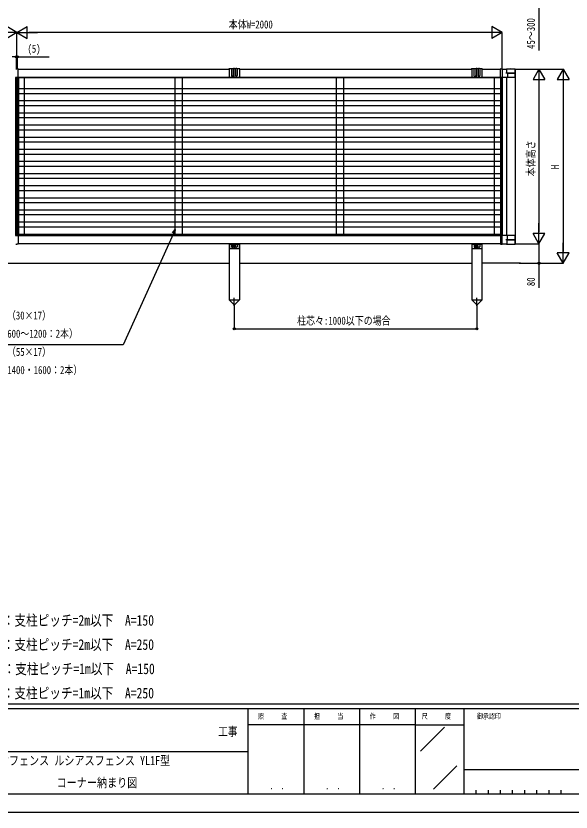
# Model space of a CAD drawing. Units: millimetres, scale not verified. Extents: x -4205 to 4205, y -2970 to 2970.
# Drawn here: x 339 to 2627, y -2970 to 312 of the extents above; entities that cross this region are included whole.
import ezdxf
from ezdxf.enums import TextEntityAlignment as Align

# ---------------------------------------------------------------- set-up
doc = ezdxf.new("R2010")
doc.units = ezdxf.units.MM
doc.header["$LTSCALE"] = 16
for name, color, linetype in [('0-2_USER1', 3, 'Continuous'), ('0-4_YKK_A1', 4, 'Continuous'), ('0-5_YKK_D', 6, 'Continuous'), ('0-6_YKK_ZWAK', 7, 'Continuous')]:
    doc.layers.add(name, color=color, linetype=linetype)
doc.styles.add('ＭＳ ゴシック', font='')
doc.styles.get('ＭＳ ゴシック').set_extended_font_data('MS Gothic')

msp = doc.modelspace()

# ---------------------------------------------------------------- linework, layer by layer
at = {"layer": '0-4_YKK_A1'}
for p, q in [((338.63, 93.02), (342.94, 93.29)), ((347.25, 93.02), (342.94, 93.29)), ((347.44, 92.03), (347.44, 92.83)), ((347.44, 92.09), (1217.94, 92.09)), ((347.44, 58.79), (347.44, 92.03)), ((1226.94, 93.59), (1217.94, 93.59)), ((1217.94, 93.59), (1217.94, 60.58)), ((1226.94, 93.59), (1226.94, 65.58)), ((1227.94, 94.59), (1232.94, 94.59)), ((1243.94, 93.59), (1233.94, 93.59)), ((1233.94, 93.59), (1233.94, 65.58)), ((1238.94, 54.51), (1238.94, 98.29)), ((1243.94, 93.59), (1243.94, 65.58)), ((1249.94, 94.59), (1244.94, 94.59)), ((1259.94, 93.59), (1250.94, 93.59)), ((1250.94, 93.59), (1250.94, 65.58)), ((1259.94, 93.59), (1259.94, 60.58)), ((1259.94, 92.09), (2217.94, 92.09)), ((2226.94, 93.59), (2217.94, 93.59)), ((2217.94, 93.59), (2217.94, 60.58)), ((2226.94, 93.59), (2226.94, 65.58)), ((2227.94, 94.59), (2232.94, 94.59)), ((2243.94, 93.59), (2233.94, 93.59)), ((2233.94, 93.59), (2233.94, 65.58)), ((2238.94, 54.51), (2238.94, 98.29)), ((2243.94, 93.59), (2243.94, 65.58)), ((2249.94, 94.59), (2244.94, 94.59)), ((2259.94, 93.59), (2250.94, 93.59)), ((2250.94, 93.59), (2250.94, 65.58)), ((2259.94, 93.59), (2259.94, 60.58)), ((2259.94, 92.09), (2336.94, 92.09)), ((2336.94, 92.26), (2336.94, 92.96)), ((2336.94, 58.79), (2336.94, 92.26)), ((2337.24, 93.26), (2342.64, 93.31)), ((2342.94, 93.01), (2342.94, 92.31)), ((2342.94, 92.31), (2342.94, 58.79)), ((2342.94, 92.29), (2362.23, 92.29)), ((2365.31, 75.29), (2358.16, 75.29)), ((2361.69, 93.29), (2396.19, 93.29)), ((2362.53, 75.29), (2362.53, 91.99)), ((2396.64, 75.39), (2362.53, 75.39)), ((2365.31, 75.29), (2396.64, 75.29)), ((2365.31, 75.29), (2365.31, 58.09)), ((2365.31, 75.29), (2365.31, 58.09)), ((2396.64, 75.39), (2396.64, 92.01)), ((2396.64, 58.09), (2396.64, 75.29)), ((2397.19, 92.29), (2397.19, 58.79)), ((343.44, 57.59), (336.44, 57.59)), ((342.94, 57.79), (339, 57.79)), ((341.44, 57.59), (341.44, -593.41)), ((342.44, 57.59), (349.44, 57.59)), ((342.44, 57.59), (342.44, -593.41)), ((342.94, 57.79), (346.88, 57.79)), ((343.44, 57.59), (343.44, -593.41)), ((344.44, 57.59), (344.44, -593.41)), ((347.44, 57.99), (347.44, 58.79)), ((2336.94, 58.09), (347.44, 58.09)), ((2336.44, 56.09), (349.44, 56.09)), ((374.44, -593.91), (374.44, 58.09)), ((995.44, -593.91), (995.44, 58.09)), ((1025.44, -593.91), (1025.44, 58.09)), ((1219.94, 58.58), (1238.23, 58.58)), ((1239.66, 58.58), (1257.94, 58.58)), ((1660.44, -593.91), (1660.44, 58.09)), ((1690.44, -593.91), (1690.44, 58.09)), ((2219.94, 58.58), (2238.22, 58.58)), ((2239.65, 58.58), (2257.94, 58.58)), ((2311.44, -593.91), (2311.44, 58.09)), ((2343.44, 57.59), (2336.44, 57.59)), ((2336.94, 58.09), (2336.94, 58.79)), ((2336.98, 58.19), (2337.01, 58.07)), ((2342.64, 57.79), (2337.24, 57.79)), ((2341.44, 57.59), (2341.44, -593.41)), ((2358.03, 57.79), (2342.64, 57.79)), ((2342.94, 58.79), (2342.94, 58.09)), ((2343.44, 57.59), (2343.44, -593.41)), ((2365.54, 57.79), (2358.03, 57.79)), ((2361.64, 57.79), (2361.64, -593.61)), ((2362.34, 57.79), (2361.69, 57.79)), ((2371.48, 57.79), (2362.34, 57.79)), ((2396.34, 57.79), (2365.54, 57.79)), ((2386.4, 57.79), (2371.48, 57.79)), ((2395.53, 57.79), (2386.4, 57.79)), ((2396.19, 57.79), (2395.53, 57.79)), ((2396.64, 57.9), (2396.64, -593.72)), ((2341.23, 11.09), (349.44, 11.09)), ((2341.23, -8.81), (349.44, -8.81)), ((2341.23, -38.91), (349.44, -38.91)), ((2341.23, -58.81), (349.44, -58.81)), ((2341.23, -88.91), (349.44, -88.91)), ((2341.23, -108.81), (349.44, -108.81)), ((2341.23, -138.91), (349.44, -138.91)), ((2341.23, -158.81), (349.44, -158.81)), ((2341.23, -188.91), (349.44, -188.91)), ((2341.23, -208.81), (349.44, -208.81)), ((2341.23, -238.91), (349.44, -238.91)), ((2341.23, -258.81), (349.44, -258.81)), ((2341.23, -288.91), (349.44, -288.91)), ((2341.23, -308.81), (349.44, -308.81)), ((2341.23, -338.91), (349.44, -338.91)), ((2341.23, -358.81), (349.44, -358.81)), ((2341.23, -388.91), (349.44, -388.91)), ((2341.23, -408.81), (349.44, -408.81)), ((2341.23, -438.91), (349.44, -438.91)), ((2341.23, -458.81), (349.44, -458.81)), ((2341.23, -488.91), (349.44, -488.91)), ((2341.23, -508.81), (349.44, -508.81)), ((2341.23, -538.91), (349.44, -538.91)), ((2341.23, -558.81), (349.44, -558.81)), ((2341.23, -588.91), (349.44, -588.91)), ((342.94, -593.61), (339, -593.61)), ((342.94, -593.61), (346.88, -593.61)), ((347.44, -593.81), (347.44, -594.61)), ((347.44, -593.91), (2336.94, -593.91)), ((347.44, -594.61), (347.44, -627.85)), ((2336.94, -593.91), (2336.94, -594.61)), ((2336.94, -594.61), (2336.94, -628.08)), ((2342.64, -593.61), (2337.24, -593.61)), ((2358.03, -593.61), (2342.64, -593.61)), ((2342.94, -594.61), (2342.94, -593.91)), ((2342.94, -628.13), (2342.94, -594.61)), ((2365.54, -593.61), (2358.03, -593.61)), ((2365.31, -611.11), (2358.16, -611.11)), ((2362.34, -593.61), (2361.69, -593.61)), ((2371.48, -593.61), (2362.34, -593.61)), ((2362.53, -611.11), (2362.53, -627.81)), ((2396.64, -611.21), (2362.53, -611.21)), ((2365.31, -611.11), (2365.31, -593.91)), ((2365.31, -611.11), (2365.31, -593.91)), ((2365.31, -611.11), (2396.64, -611.11)), ((2396.34, -593.61), (2365.54, -593.61)), ((2386.4, -593.61), (2371.48, -593.61)), ((2395.53, -593.61), (2386.4, -593.61)), ((2396.19, -593.61), (2395.53, -593.61)), ((2396.64, -593.91), (2396.64, -611.11)), ((2396.64, -611.21), (2396.64, -627.84)), ((2397.19, -628.11), (2397.19, -594.61)), ((338.63, -628.84), (342.94, -629.11)), ((347.25, -628.84), (342.94, -629.11)), ((347.44, -627.85), (347.44, -628.64)), ((2336.94, -627.91), (347.44, -627.91)), ((1217.94, -627.91), (1217.94, -857.91)), ((1218.44, -627.91), (1218.44, -633.95)), ((1218.44, -629.41), (1227.44, -629.41)), ((1218.44, -634.87), (1218.44, -644.91)), ((1220.44, -646.91), (1257.44, -646.91)), ((1227.44, -627.91), (1227.44, -639.91)), ((1228.44, -630.41), (1233.44, -630.41)), ((1229.44, -641.91), (1232.44, -641.91)), ((1234.39, -635.91), (1243.49, -635.91)), ((1234.44, -639.91), (1234.44, -627.91)), ((1234.44, -629.41), (1243.44, -629.41)), ((1236.87, -635.56), (1236.87, -636.26)), ((1236.87, -635.56), (1238.09, -635.56)), ((1236.87, -636.26), (1238.09, -636.26)), ((1238.59, -633.83), (1239.29, -633.83)), ((1238.59, -633.83), (1238.59, -635.06)), ((1238.59, -636.76), (1238.59, -637.98)), ((1238.59, -637.98), (1239.29, -637.98)), ((1238.94, -640.46), (1238.94, -631.36)), ((1239.29, -633.83), (1239.29, -635.06)), ((1239.29, -636.76), (1239.29, -637.98)), ((1239.79, -635.56), (1241.02, -635.56)), ((1239.79, -636.26), (1241.02, -636.26)), ((1241.02, -635.56), (1241.02, -636.26)), ((1243.44, -639.91), (1243.44, -627.91)), ((1249.44, -630.41), (1244.44, -630.41)), ((1248.44, -641.91), (1245.44, -641.91)), ((1250.44, -627.91), (1250.44, -639.91)), ((1250.44, -629.41), (1259.44, -629.41)), ((1259.44, -627.91), (1259.44, -633.95)), ((1259.44, -634.87), (1259.44, -644.91)), ((1259.94, -627.91), (1259.94, -857.91)), ((2217.94, -627.91), (2217.94, -857.91)), ((2218.44, -627.91), (2218.44, -633.95)), ((2218.44, -629.41), (2227.44, -629.41)), ((2218.44, -634.87), (2218.44, -644.91)), ((2220.44, -646.91), (2257.44, -646.91)), ((2227.44, -627.91), (2227.44, -639.91)), ((2228.44, -630.41), (2233.44, -630.41)), ((2229.44, -641.91), (2232.44, -641.91)), ((2234.39, -635.91), (2243.49, -635.91)), ((2234.44, -639.91), (2234.44, -627.91)), ((2234.44, -629.41), (2243.44, -629.41)), ((2236.86, -635.56), (2236.86, -636.26)), ((2236.86, -635.56), (2238.09, -635.56)), ((2236.86, -636.26), (2238.09, -636.26)), ((2238.59, -633.83), (2239.29, -633.83)), ((2238.59, -633.83), (2238.59, -635.06)), ((2238.59, -636.76), (2238.59, -637.98)), ((2238.59, -637.98), (2239.29, -637.98)), ((2238.94, -640.46), (2238.94, -631.36)), ((2239.29, -633.83), (2239.29, -635.06)), ((2239.29, -636.76), (2239.29, -637.98)), ((2239.79, -635.56), (2241.01, -635.56)), ((2239.79, -636.26), (2241.01, -636.26)), ((2241.01, -635.56), (2241.01, -636.26)), ((2243.44, -639.91), (2243.44, -627.91)), ((2249.44, -630.41), (2244.44, -630.41)), ((2248.44, -641.91), (2245.44, -641.91)), ((2250.44, -627.91), (2250.44, -639.91)), ((2250.44, -629.41), (2259.44, -629.41)), ((2259.44, -627.91), (2259.44, -633.95)), ((2259.44, -634.87), (2259.44, -644.91)), ((2259.94, -627.91), (2259.94, -857.91)), ((2336.94, -628.08), (2336.94, -628.78)), ((2337.24, -629.08), (2342.64, -629.13)), ((2342.94, -628.11), (2362.23, -628.11)), ((2342.94, -628.83), (2342.94, -628.13)), ((2361.69, -629.11), (2396.19, -629.11)), ((259.94, -707.91), (1217.94, -707.91)), ((1259.94, -707.91), (2217.94, -707.91)), ((2418.12, -707.91), (2259.94, -707.91)), ((1238.94, -883.42), (1238.94, -850.95)), ((2238.94, -883.42), (2238.94, -850.95)), ((1217.74, -858.91), (1217.74, -857.91)), ((1217.74, -857.91), (1260.14, -857.91)), ((1217.74, -858.91), (1235.42, -876.46)), ((1260.14, -858.91), (1242.46, -876.46)), ((1260.14, -857.91), (1260.14, -858.91)), ((2217.74, -858.91), (2217.74, -857.91)), ((2217.74, -857.91), (2260.14, -857.91)), ((2217.74, -858.91), (2235.42, -876.46)), ((2260.14, -858.91), (2242.46, -876.46)), ((2260.14, -857.91), (2260.14, -858.91))]:
    msp.add_line(p, q, dxfattribs=at)
for points in [[(336.44, 57.59), (336.44, -593.41), (343.44, -593.41)], [(349.44, 57.59), (349.44, -593.41), (342.44, -593.41)], [(2336.44, 57.59), (2336.44, -593.41), (2343.44, -593.41)]]:
    msp.add_lwpolyline(points, dxfattribs=at)
for centre, radius in [((1238.94, -635.91), 4.25), ((1238.94, -642.91), 1.65), ((2238.94, -635.91), 4.25), ((2238.94, -642.91), 1.65)]:
    msp.add_circle(centre, radius, dxfattribs=at)
for centre, radius, start, end in [((347.24, 92.83), 0.2, 0, 86.5), ((1217.94, 91.59), 2, 90, 165.52249), ((1227.94, 93.59), 1, 90, 180), ((1232.94, 93.59), 1, 0, 90), ((1244.94, 93.59), 1, 90, 180), ((1249.94, 93.59), 1, 0, 90), ((1259.94, 91.59), 2, 14.47751, 90), ((2217.94, 91.59), 2, 90, 165.52249), ((2227.94, 93.59), 1, 90, 180), ((2232.94, 93.59), 1, 0, 90), ((2244.94, 93.59), 1, 90, 180), ((2249.94, 93.59), 1, 0, 90), ((2259.94, 91.59), 2, 14.47751, 90), ((2337.24, 92.96), 0.3, 90.5, 180), ((2342.64, 93.01), 0.3, 0, 90.5), ((2378.94, -103.12), 196.21, 84.90439, 95.09561), ((2362.23, 91.99), 0.3, 0, 90), ((2396.34, 92.01), 0.3, 0, 84.90439), ((338.64, 57.99), 0.202, 179.93968, 269.38321), ((347.24, 57.99), 0.202, 270.61679, 0.06032), ((1219.94, 60.58), 2, 180, 270), ((1230.44, 65.58), 3.5, 180, 0), ((1238.94, 57.88), 1, 44.427, 135.573), ((1247.44, 65.58), 3.5, 180, 0), ((1257.94, 60.58), 2, 270, 0), ((2219.94, 60.58), 2, 180, 270), ((2230.44, 65.58), 3.5, 180, 0), ((2238.94, 57.88), 1, 44.427, 135.573), ((2247.44, 65.58), 3.5, 180, 0), ((2257.94, 60.58), 2, 270, 0), ((2337.24, 58.09), 0.3, 180, 270), ((2342.64, 58.09), 0.3, 270, 0), ((2365.58, 58.06), 0.272, 173.55811, 261.61941), ((2365.58, 58.06), 0.272, 173.55811, 261.61941), ((2396.34, 58.09), 0.3, 270, 0), ((338.64, -593.81), 0.202, 90.61679, 180.06032), ((347.24, -593.81), 0.202, 359.93968, 89.38321), ((2337.24, -593.91), 0.3, 90, 180), ((2342.64, -593.91), 0.3, 0, 90), ((2365.58, -593.88), 0.272, 98.38059, 186.44189), ((2365.58, -593.88), 0.272, 98.38059, 186.44189), ((2396.34, -593.91), 0.3, 0, 90), ((347.24, -628.64), 0.2, 273.5, 0), ((1218.24, -634.41), 0.5, 293.57818, 66.42182), ((1220.44, -644.91), 2, 180, 270), ((1228.44, -629.41), 1, 180, 270), ((1229.44, -639.91), 2, 180, 270), ((1232.44, -639.91), 2, 270, 0), ((1233.44, -629.41), 1, 270, 0), ((1238.09, -635.06), 0.5, 270, 0), ((1238.09, -636.76), 0.5, 0, 90), ((1239.79, -635.06), 0.5, 180, 270), ((1239.79, -636.76), 0.5, 90, 180), ((1244.44, -629.41), 1, 180, 270), ((1245.44, -639.91), 2, 180, 270), ((1248.44, -639.91), 2, 270, 0), ((1249.44, -629.41), 1, 270, 0), ((1257.44, -644.91), 2, 270, 0), ((1259.64, -634.41), 0.5, 113.57818, 246.42182), ((2218.24, -634.41), 0.5, 293.57818, 66.42182), ((2220.44, -644.91), 2, 180, 270), ((2228.44, -629.41), 1, 180, 270), ((2229.44, -639.91), 2, 180, 270), ((2232.44, -639.91), 2, 270, 0), ((2233.44, -629.41), 1, 270, 0), ((2238.09, -635.06), 0.5, 270, 0), ((2238.09, -636.76), 0.5, 0, 90), ((2239.79, -635.06), 0.5, 180, 270), ((2239.79, -636.76), 0.5, 90, 180), ((2244.44, -629.41), 1, 180, 270), ((2245.44, -639.91), 2, 180, 270), ((2248.44, -639.91), 2, 270, 0), ((2249.44, -629.41), 1, 270, 0), ((2257.44, -644.91), 2, 270, 0), ((2259.64, -634.41), 0.5, 113.57818, 246.42182), ((2337.24, -628.78), 0.3, 180, 269.5), ((2342.64, -628.83), 0.3, 269.5, 0), ((2378.94, -432.7), 196.21, 264.90439, 275.09561), ((2362.23, -627.81), 0.3, 270, 0), ((2396.34, -627.84), 0.3, 275.09561, 0), ((1238.94, -872.91), 5, 225.20979, 314.79021), ((1238.94, -872.91), 5, 225.20979, 314.79021), ((2238.94, -872.91), 5, 225.20979, 314.79021), ((2238.94, -872.91), 5, 225.20979, 314.79021)]:
    msp.add_arc(centre, radius, start, end, dxfattribs=at)
for centre, major_axis, ratio, start_param, end_param in [((2361.69, 92.29), (0.707, -0.707), 0.99997, 2.3562326, 3.9269527), ((2396.19, 92.29), (0.707, 0.707), 0.99997, 5.4978252, 7.0685454), ((339, 58.79), (6.74, 0), 0.148374, 4.6587856, 4.712389), ((346.88, 58.79), (6.74, 0), 0.148374, 4.712389, 4.7659923), ((2396.19, 58.79), (1, 0), 0.999985, 4.712389, 6.2831853), ((339, -594.61), (6.74, 0), 0.148374, 1.5707963, 1.6243997), ((346.88, -594.61), (6.74, 0), 0.148374, 1.517193, 1.5707963), ((2396.19, -594.61), (1, 0), 0.999985, 6.2831853, 7.8539816), ((2361.69, -628.11), (0.707, 0.707), 0.99997, 2.3562326, 3.9269527), ((2396.19, -628.11), (0.707, -0.707), 0.99997, 5.4978252, 7.0685454)]:
    msp.add_ellipse(centre, major_axis=major_axis, ratio=ratio, start_param=start_param, end_param=end_param, dxfattribs=at)
at = {"layer": '0-5_YKK_D'}
for p, q in [((342.94, 243.09), (300.5, 267.59)), ((342.94, 243.09), (385.37, 267.59)), ((385.37, 218.59), (385.37, 267.59)), ((2342.94, 243.09), (2300.5, 267.59)), ((2300.5, 267.59), (2300.5, 218.59)), ((342.94, 243.09), (258.07, 243.09)), ((342.94, 243.09), (300.5, 218.59)), ((342.94, 93.09), (342.94, 244.09)), ((342.94, 122.58), (342.94, 244.09)), ((342.94, 243.09), (385.37, 218.59)), ((342.94, 243.09), (427.81, 243.09)), ((2293.94, 243.09), (391.94, 243.09)), ((2342.94, 243.09), (2258.07, 243.09)), ((2342.94, 243.09), (2300.5, 218.59)), ((2342.94, 94.39), (2342.94, 244.09)), ((340.44, 143.09), (323.44, 143.09)), ((340.44, 93.09), (340.44, 144.09)), ((340.44, 143.09), (345.44, 143.09)), ((345.44, 93.09), (345.44, 144.09)), ((345.44, 143.09), (475.04, 143.09)), ((2395.94, 92.09), (2495.94, 92.09)), ((2395.94, 92.09), (2595.94, 92.09)), ((2494.94, 92.09), (2470.44, 49.65)), ((2494.94, 92.09), (2519.44, 49.65)), ((2494.94, 92.09), (2494.94, 7.22)), ((2594.94, 92.09), (2570.44, 49.65)), ((2594.94, 92.09), (2619.44, 49.65)), ((2594.94, 92.09), (2594.94, 7.22)), ((2470.44, 49.65), (2519.44, 49.65)), ((2494.94, 43.09), (2494.94, -578.91)), ((2570.44, 49.65), (2619.44, 49.65)), ((2594.94, 43.09), (2594.94, -658.91)), ((2494.94, -627.91), (2494.94, -543.04)), ((2494.94, -627.91), (2470.44, -585.48)), ((2519.44, -585.48), (2470.44, -585.48)), ((2494.94, -627.91), (2519.44, -585.48)), ((2594.94, -707.91), (2594.94, -623.04)), ((2395.94, -627.91), (2495.94, -627.91)), ((2395.94, -627.91), (2495.94, -627.91)), ((2594.94, -707.91), (2570.44, -665.48)), ((2619.44, -665.48), (2570.44, -665.48)), ((2594.94, -707.91), (2619.44, -665.48)), ((2412.94, -707.91), (2595.94, -707.91)), ((1238.94, -878.91), (1238.94, -978.91)), ((2238.94, -878.91), (2238.94, -978.91)), ((1238.94, -977.91), (2238.94, -977.91))]:
    msp.add_line(p, q, dxfattribs=at)
for points in [[(2494.94, 486.29), (2494.94, 382.29), (2494.94, 168.89)], [(995.44, -569.06), (988.43, -584.55), (780.14, -1044.71), (230.14, -1044.71)], [(984.28, -582.67), (995.44, -569.06), (992.58, -586.43)], [(2494.94, -627.91), (2494.94, -707.91), (2494.94, -809.07)]]:
    msp.add_lwpolyline(points, dxfattribs=at)
for centre in [(340.44, 143.09), (345.44, 143.09), (2494.94, -707.91), (1238.94, -977.91), (2238.94, -977.91)]:
    msp.add_circle(centre, 4.25, dxfattribs=at)
at = {"layer": '0-6_YKK_ZWAK'}
for p, q in [((3895.02, -2525), (-3904.98, -2525)), ((1295.02, -2545), (-4.98, -2545)), ((1525.02, -2545), (1525.02, -2895)), ((1755.02, -2545), (1755.02, -2895)), ((1985.02, -2545), (1985.02, -2895)), ((2185.02, -2545), (1985.02, -2545)), ((3217.52, -2545), (2185.02, -2545)), ((2185.02, -2545), (2185.02, -2895)), ((1985.02, -2610), (1295.02, -2610)), ((1985.02, -2610), (2185.02, -2610)), ((2007.1, -2718.29), (2105.04, -2620.36)), ((-4.98, -2720), (1295.02, -2720)), ((2060.67, -2875.99), (2156.89, -2779.77)), ((2185.02, -2795), (3217.52, -2795)), ((2235.02, -2880), (2235.02, -2895)), ((2285.02, -2880), (2285.02, -2895)), ((2335.02, -2880), (2335.02, -2895)), ((2385.02, -2880), (2385.02, -2895)), ((2435.02, -2880), (2435.02, -2895)), ((2485.02, -2880), (2485.02, -2895)), ((2535.02, -2880), (2535.02, -2895)), ((2585.02, -2880), (2585.02, -2895)), ((-4.98, -2895), (1295.02, -2895)), ((1295.02, -2895), (1985.02, -2895)), ((1985.02, -2895), (2185.02, -2895)), ((2185.02, -2895), (3217.52, -2895))]:
    msp.add_line(p, q, dxfattribs=at)
msp.add_lwpolyline([(-4205, -2970), (4205, -2970), (4205, 2970), (-4205, 2970)], close=True, dxfattribs=at)
msp.add_lwpolyline([(1985.02, -2545), (1295.02, -2545), (1295.02, -2895)], dxfattribs=at)

# ---------------------------------------------------------------- texts
at = {"layer": '0-2_USER1', "style": 'ＭＳ ゴシック', "width": 0.8}
for s, height, p in [('○印：支柱ピッチ=2m以下\u3000A=150', 43.99, (188.3, -2214.69)), ('●印：支柱ピッチ=2m以下\u3000A=250', 43.99, (188.3, -2314.69)), ('※印：支柱ピッチ=1m以下\u3000A=150', 43.99, (191.5, -2414.69)), ('△印：支柱ピッチ=1m以下\u3000A=250', 43.99, (188.3, -2514.69)), ('形材フェンス ルシアスフェンス YL1F型', 38.12, (226.33, -2788)), (' コーナー納まり図', 38.12, (485.63, -2879))]:
    msp.add_text(s, height=height, dxfattribs=at).set_placement(p, align=Align.BOTTOM_LEFT)
at = {"layer": '0-5_YKK_D', "style": 'ＭＳ ゴシック', "width": 0.8}
for s, p in [('本体W=2000', (1215.74, 250.09)), ('(5)', (386.44, 150.09)), ('中骨（30×17）', (227.74, -949.41)), ('柱芯々:1000以下の場合', (1497.74, -970.91)), ('（H=600～1200：2本）', (230.14, -1024.41)), ('中骨（55×17）', (227.74, -1099.41)), ('（H=1400・1600：2本）', (230.14, -1174.41))]:
    msp.add_text(s, height=32.99, dxfattribs=at).set_placement(p, align=Align.BOTTOM_LEFT)
for s, p in [('45～300', (2487.94, 175.89)), ('本体高さ', (2487.94, -349.51)), ('H', (2587.94, -319.91)), ('80', (2487.94, -802.07))]:
    msp.add_text(s, height=32.99, rotation=90, dxfattribs=at).set_placement(p, align=Align.BOTTOM_LEFT)
at = {"layer": '0-6_YKK_ZWAK', "style": 'ＭＳ ゴシック', "width": 0.8}
for s, height, p in [('照     査', 21.99, (1336.42, -2592.5)), ('担     当', 21.99, (1567.22, -2592.5)), ('作     図', 21.99, (1797.22, -2592.5)), ('尺     度', 21.99, (2011.42, -2592.5)), ('御承認印', 21.99, (2239.14, -2592.5)), ('工事', 36.66, (1172.33, -2667.46)), ('． ．', 25.92, (1385, -2884.35)), ('． ．', 25.92, (1615, -2884.35)), ('． ．', 25.92, (1845, -2884.35))]:
    msp.add_text(s, height=height, dxfattribs=at).set_placement(p, align=Align.BOTTOM_LEFT)

doc.saveas('drawing.dxf')
